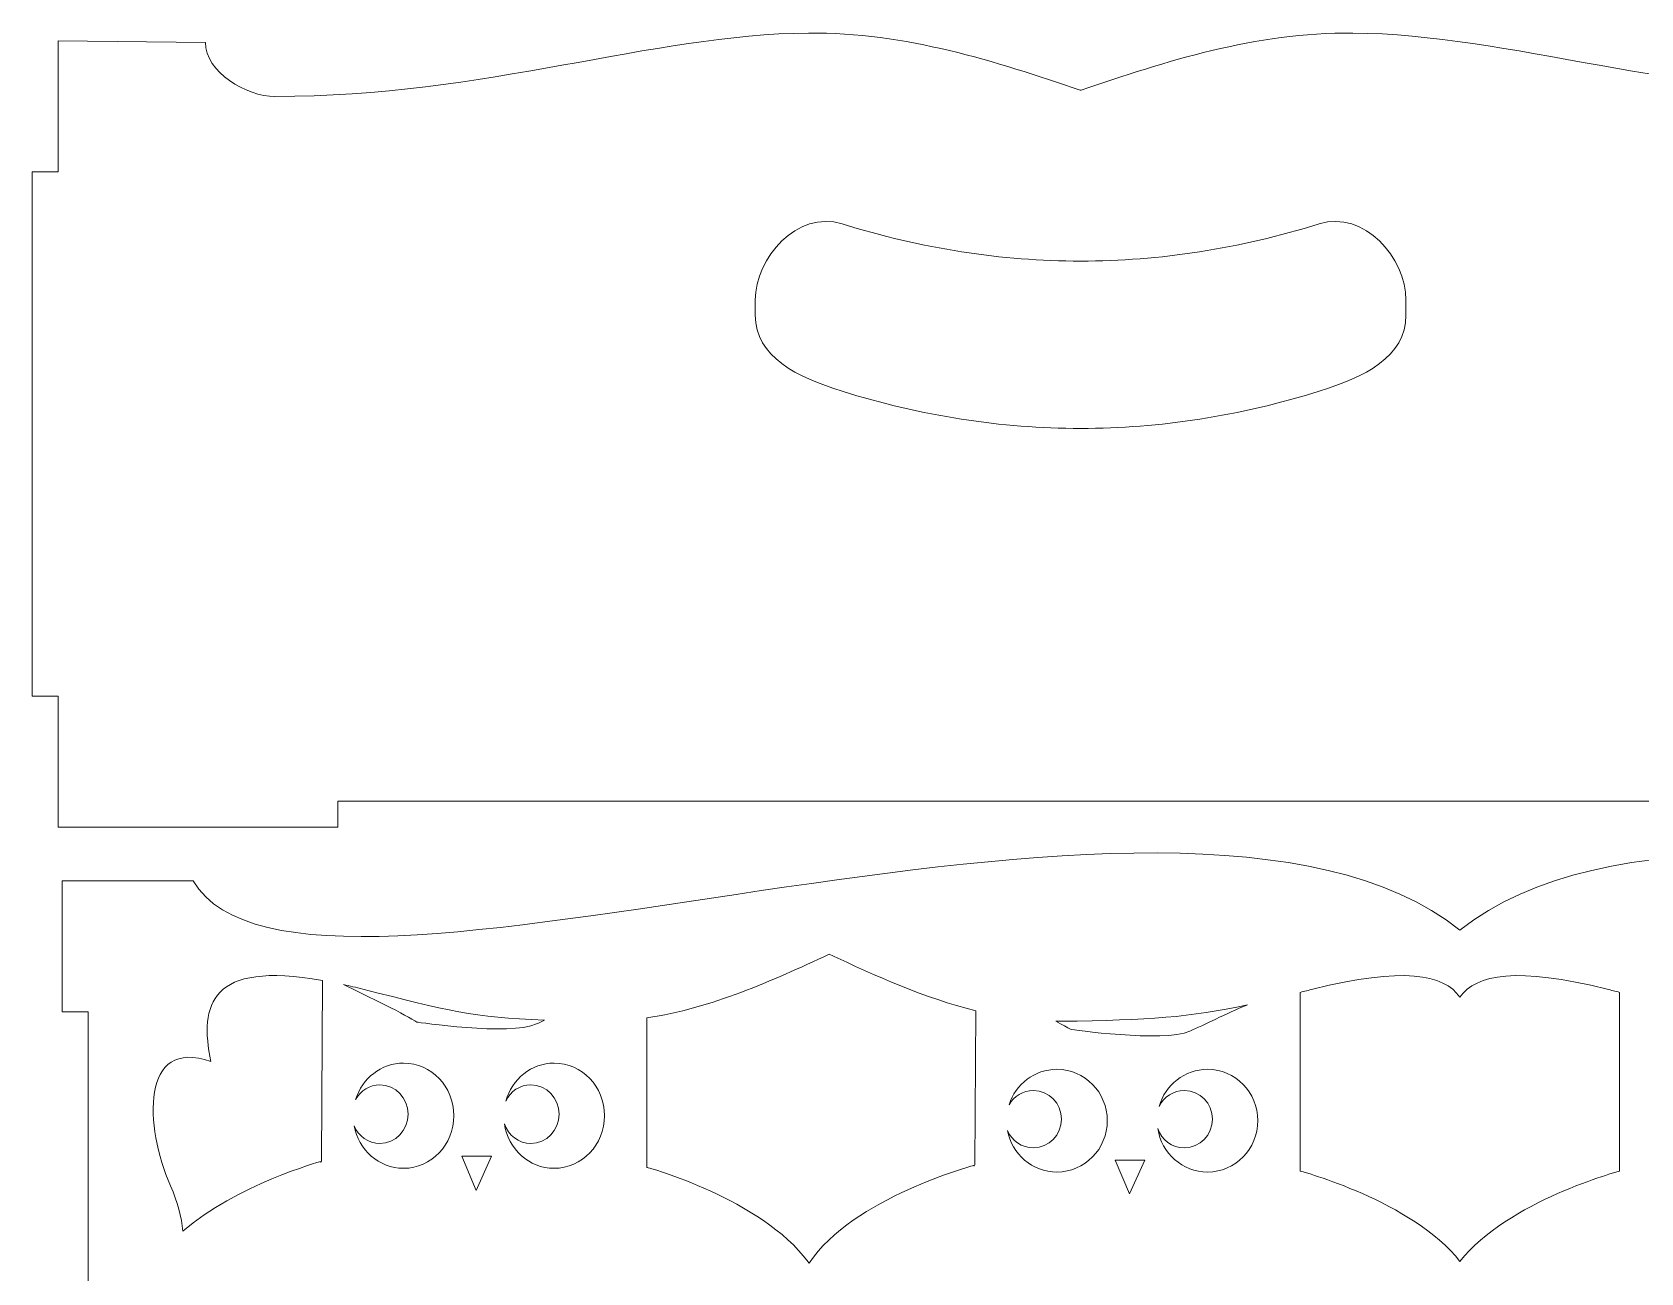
# Model space of a CAD drawing. Header units: millimetres. Extents: x -3306 to 3306, y -396 to 396.
# Drawn here: x -508.6 to -324.5, y 39.5 to 181.5 of the extents above; entities that cross this region are included whole.
import ezdxf

# ---------------------------------------------------------------- set-up
doc = ezdxf.new("R2010")
doc.units = ezdxf.units.MM
doc.header["$MEASUREMENT"] = 0
doc.layers.add('Camada 1', color=7, linetype='Continuous')

msp = doc.modelspace()

# ---------------------------------------------------------------- linework, layer by layer
at = {"layer": 'Camada 1', "color": 250, "lineweight": 20}
for points, knots in [([(-303.6015, 90.5334), (-303.6015, 90.5334), (-271.5792, 90.5334), (-271.5792, 90.5334), (-271.5792, 90.5334), (-271.5792, 90.5334), (-271.5792, 105.5334), (-271.5792, 105.5334), (-271.5792, 105.5334), (-271.5792, 105.5334), (-268.6015, 105.5334), (-268.6015, 105.5334), (-268.6015, 105.5334), (-268.6015, 105.5334), (-268.6015, 165.5334), (-268.6015, 165.5334), (-268.6015, 165.5334), (-268.6015, 165.5334), (-271.5792, 165.5334), (-271.5792, 165.5334), (-271.5792, 165.5334), (-271.5792, 165.5334), (-271.5792, 180.5335), (-271.5792, 180.5335), (-271.5792, 180.5335), (-271.5792, 180.5335), (-288.4245, 180.3568), (-288.4245, 180.3568), (-288.4245, 180.3568), (-288.4245, 176.9565), (-293.1175, 174.1746), (-296.393, 174.1746), (-296.393, 174.1746), (-320.5779, 174.1746), (-339.4456, 181.2713), (-357.4397, 181.4316), (-357.4397, 181.4316), (-368.6247, 181.5314), (-378.912, 178.1708), (-388.5519, 174.8926), (-388.5519, 174.8926), (-388.5684, 174.8982), (-388.5849, 174.9039), (-388.6015, 174.9095), (-388.6015, 174.9095), (-388.6181, 174.9039), (-388.6346, 174.8982), (-388.6511, 174.8926), (-388.6511, 174.8926), (-398.291, 178.1708), (-408.5783, 181.5314), (-419.7633, 181.4316), (-419.7633, 181.4316), (-437.7574, 181.2713), (-456.6251, 174.1746), (-480.81, 174.1746), (-480.81, 174.1746), (-484.0855, 174.1746), (-488.7785, 176.9565), (-488.7785, 180.3568), (-488.7785, 180.3568), (-488.7785, 180.3568), (-505.6238, 180.5335), (-505.6238, 180.5335), (-505.6238, 180.5335), (-505.6238, 180.5335), (-505.6238, 165.5334), (-505.6238, 165.5334), (-505.6238, 165.5334), (-505.6238, 165.5334), (-508.6015, 165.5334), (-508.6015, 165.5334), (-508.6015, 165.5334), (-508.6015, 165.5334), (-508.6015, 105.5334), (-508.6015, 105.5334), (-508.6015, 105.5334), (-508.6015, 105.5334), (-505.6238, 105.5334), (-505.6238, 105.5334), (-505.6238, 105.5334), (-505.6238, 105.5334), (-505.6238, 90.5334), (-505.6238, 90.5334), (-505.6238, 90.5334), (-505.6238, 90.5334), (-473.6014, 90.5334), (-473.6014, 90.5334), (-473.6014, 90.5334), (-473.6014, 90.5334), (-473.6014, 93.5334), (-473.6014, 93.5334), (-473.6014, 93.5334), (-473.6014, 93.5334), (-303.6015, 93.5334), (-303.6015, 93.5334), (-303.6015, 93.5334), (-303.6015, 93.5334), (-303.6015, 90.5334), (-303.6015, 90.5334)], [0, 0, 0, 0, 0.03846154, 0.03846154, 0.03846154, 0.03846154, 0.07692308, 0.07692308, 0.07692308, 0.07692308, 0.11538462, 0.11538462, 0.11538462, 0.11538462, 0.15384615, 0.15384615, 0.15384615, 0.15384615, 0.19230769, 0.19230769, 0.19230769, 0.19230769, 0.23076923, 0.23076923, 0.23076923, 0.23076923, 0.26923077, 0.26923077, 0.26923077, 0.26923077, 0.30769231, 0.30769231, 0.30769231, 0.30769231, 0.34615385, 0.34615385, 0.34615385, 0.34615385, 0.38461538, 0.38461538, 0.38461538, 0.38461538, 0.42307692, 0.42307692, 0.42307692, 0.42307692, 0.46153846, 0.46153846, 0.46153846, 0.46153846, 0.5, 0.5, 0.5, 0.5, 0.53846154, 0.53846154, 0.53846154, 0.53846154, 0.57692308, 0.57692308, 0.57692308, 0.57692308, 0.61538462, 0.61538462, 0.61538462, 0.61538462, 0.65384615, 0.65384615, 0.65384615, 0.65384615, 0.69230769, 0.69230769, 0.69230769, 0.69230769, 0.73076923, 0.73076923, 0.73076923, 0.73076923, 0.76923077, 0.76923077, 0.76923077, 0.76923077, 0.80769231, 0.80769231, 0.80769231, 0.80769231, 0.84615385, 0.84615385, 0.84615385, 0.84615385, 0.88461538, 0.88461538, 0.88461538, 0.88461538, 0.92307692, 0.92307692, 0.92307692, 0.92307692, 1, 1, 1, 1]), ([(-388.6015, 155.3299), (-379.5433, 155.3367), (-370.4417, 156.7503), (-361.2961, 159.5909), (-361.2961, 159.5909), (-356.1485, 161.1897), (-351.3669, 155.6734), (-351.3669, 150.8857), (-351.3669, 150.8857), (-351.3669, 150.8857), (-351.3669, 149.1445), (-351.3669, 149.1445), (-351.3669, 149.1445), (-351.3669, 144.3567), (-356.1485, 142.0383), (-361.2961, 140.4394), (-361.2961, 140.4394), (-370.3978, 137.6124), (-379.4997, 136.1852), (-388.6015, 136.1784), (-388.6015, 136.1784), (-397.7033, 136.1852), (-406.8052, 137.6124), (-415.9069, 140.4394), (-415.9069, 140.4394), (-421.0545, 142.0383), (-425.8361, 144.3567), (-425.8361, 149.1445), (-425.8361, 149.1445), (-425.8361, 149.1445), (-425.8361, 150.8857), (-425.8361, 150.8857), (-425.8361, 150.8857), (-425.8361, 155.6734), (-421.0545, 161.1897), (-415.9069, 159.5909), (-415.9069, 159.5909), (-406.7613, 156.7503), (-397.6597, 155.3367), (-388.6015, 155.3299)], [0, 0, 0, 0, 0.09090909, 0.09090909, 0.09090909, 0.09090909, 0.18181818, 0.18181818, 0.18181818, 0.18181818, 0.27272727, 0.27272727, 0.27272727, 0.27272727, 0.36363636, 0.36363636, 0.36363636, 0.36363636, 0.45454545, 0.45454545, 0.45454545, 0.45454545, 0.54545455, 0.54545455, 0.54545455, 0.54545455, 0.63636364, 0.63636364, 0.63636364, 0.63636364, 0.72727273, 0.72727273, 0.72727273, 0.72727273, 0.81818182, 0.81818182, 0.81818182, 0.81818182, 1, 1, 1, 1]), ([(-505.1855, 74.981), (-505.1855, 74.981), (-505.1855, 84.4002), (-505.1855, 84.4002), (-505.1855, 84.4002), (-505.1855, 84.4002), (-490.1855, 84.4001), (-490.1855, 84.4001), (-490.1855, 84.4001), (-477.4212, 62.9422), (-377.8583, 104.7497), (-345.1855, 78.7762), (-345.1855, 78.7762), (-312.5127, 104.7497), (-212.9498, 62.9422), (-200.1855, 84.4001), (-200.1855, 84.4001), (-200.1855, 84.4001), (-185.1855, 84.4002), (-185.1855, 84.4002), (-185.1855, 84.4002), (-185.1855, 84.4002), (-185.1855, 74.981), (-185.1855, 74.981), (-185.1855, 74.981), (-185.1855, 74.981), (-185.1855, 69.4002), (-185.1855, 69.4002), (-185.1855, 69.4002), (-185.1855, 69.4002), (-185.1855, 69.4001), (-185.1855, 69.4001), (-185.1855, 69.4001), (-185.1855, 69.4001), (-188.1855, 69.4001), (-188.1855, 69.4001), (-188.1855, 69.4001), (-188.1855, 69.4001), (-188.1855, 9.4002), (-188.1855, 9.4002), (-188.1855, 9.4002), (-188.1855, 9.4002), (-185.1855, 9.4002), (-185.1855, 9.4002), (-185.1855, 9.4002), (-185.1855, 9.4002), (-185.1855, -5.5998), (-185.1855, -5.5998), (-185.1855, -5.5998), (-185.1855, -5.5998), (-220.1855, -5.5998), (-220.1855, -5.5998), (-220.1855, -5.5998), (-220.1855, -5.5998), (-220.1855, -2.5998), (-220.1855, -2.5998), (-220.1855, -2.5998), (-220.1855, -2.5998), (-470.1854, -2.5998), (-470.1854, -2.5998), (-470.1854, -2.5998), (-470.1854, -2.5998), (-470.1854, -5.5998), (-470.1854, -5.5998), (-470.1854, -5.5998), (-470.1854, -5.5998), (-505.1855, -5.5998), (-505.1855, -5.5998), (-505.1855, -5.5998), (-505.1855, -5.5998), (-505.1855, 9.4002), (-505.1855, 9.4002), (-505.1855, 9.4002), (-505.1855, 9.4002), (-502.1855, 9.4002), (-502.1855, 9.4002), (-502.1855, 9.4002), (-502.1855, 9.4002), (-502.1855, 69.4001), (-502.1855, 69.4001), (-502.1855, 69.4001), (-502.1855, 69.4001), (-505.1855, 69.4001), (-505.1855, 69.4001), (-505.1855, 69.4001), (-505.1855, 69.4001), (-505.1855, 69.4002), (-505.1855, 69.4002), (-505.1855, 69.4002), (-505.1855, 69.4002), (-505.1855, 74.981), (-505.1855, 74.981)], [0, 0, 0, 0, 0.04166667, 0.04166667, 0.04166667, 0.04166667, 0.08333333, 0.08333333, 0.08333333, 0.08333333, 0.125, 0.125, 0.125, 0.125, 0.16666667, 0.16666667, 0.16666667, 0.16666667, 0.20833333, 0.20833333, 0.20833333, 0.20833333, 0.25, 0.25, 0.25, 0.25, 0.29166667, 0.29166667, 0.29166667, 0.29166667, 0.33333333, 0.33333333, 0.33333333, 0.33333333, 0.375, 0.375, 0.375, 0.375, 0.41666667, 0.41666667, 0.41666667, 0.41666667, 0.45833333, 0.45833333, 0.45833333, 0.45833333, 0.5, 0.5, 0.5, 0.5, 0.54166667, 0.54166667, 0.54166667, 0.54166667, 0.58333333, 0.58333333, 0.58333333, 0.58333333, 0.625, 0.625, 0.625, 0.625, 0.66666667, 0.66666667, 0.66666667, 0.66666667, 0.70833333, 0.70833333, 0.70833333, 0.70833333, 0.75, 0.75, 0.75, 0.75, 0.79166667, 0.79166667, 0.79166667, 0.79166667, 0.83333333, 0.83333333, 0.83333333, 0.83333333, 0.875, 0.875, 0.875, 0.875, 0.91666667, 0.91666667, 0.91666667, 0.91666667, 1, 1, 1, 1]), ([(-419.6839, 40.6644), (-414.6953, 48.1158), (-400.8083, 51.8369), (-400.8083, 51.8369), (-400.8083, 51.8369), (-400.8083, 51.8369), (-400.7934, 51.7437), (-400.7934, 51.7437), (-400.7934, 51.7437), (-400.7934, 51.7437), (-400.6969, 51.916), (-400.6969, 51.916), (-400.6969, 51.916), (-400.6969, 51.916), (-400.6103, 69.5354), (-400.6103, 69.5354), (-400.6103, 69.5354), (-406.4742, 70.9817), (-412.0445, 73.5251), (-417.3806, 76.0133), (-417.3806, 76.0133), (-423.9421, 72.9537), (-430.8576, 69.8103), (-438.2376, 68.7264), (-438.2376, 68.7264), (-438.2376, 68.7264), (-438.2376, 51.6202), (-438.2376, 51.6202), (-438.2376, 51.6202), (-438.2376, 51.6202), (-425.1062, 48.0148), (-419.7953, 40.7961), (-419.7953, 40.7961), (-419.7572, 40.7523), (-419.7201, 40.7085), (-419.6839, 40.6644)], [0, 0, 0, 0, 0.1, 0.1, 0.1, 0.1, 0.2, 0.2, 0.2, 0.2, 0.3, 0.3, 0.3, 0.3, 0.4, 0.4, 0.4, 0.4, 0.5, 0.5, 0.5, 0.5, 0.6, 0.6, 0.6, 0.6, 0.7, 0.7, 0.7, 0.7, 0.8, 0.8, 0.8, 0.8, 1, 1, 1, 1]), ([(-491.3504, 44.3176), (-485.2498, 49.6274), (-475.5887, 52.2802), (-475.5887, 52.2802), (-475.5887, 52.2802), (-475.5887, 52.2802), (-475.5738, 52.1847), (-475.5738, 52.1847), (-475.5738, 52.1847), (-475.5738, 52.1847), (-475.4773, 52.3612), (-475.4773, 52.3612), (-475.4773, 52.3612), (-475.4773, 52.3612), (-475.3782, 73.0096), (-475.3782, 73.0096), (-475.3782, 73.0096), (-488.2726, 75.2727), (-489.4669, 70.2594), (-488.1611, 63.7424), (-488.1611, 63.7424), (-496.2135, 66.532), (-495.7581, 56.3223), (-492.7526, 49.4854), (-492.7526, 49.4854), (-491.9623, 47.6876), (-491.4879, 45.8937), (-491.3504, 44.3176)], [0, 0, 0, 0, 0.125, 0.125, 0.125, 0.125, 0.25, 0.25, 0.25, 0.25, 0.375, 0.375, 0.375, 0.375, 0.5, 0.5, 0.5, 0.5, 0.625, 0.625, 0.625, 0.625, 0.75, 0.75, 0.75, 0.75, 1, 1, 1, 1]), ([(-326.9138, 71.6448), (-326.9138, 71.6448), (-326.9138, 51.1926), (-326.9138, 51.1926), (-326.9138, 51.1926), (-326.9138, 51.1926), (-339.7704, 47.7457), (-345.1855, 40.8458), (-345.1855, 40.8458), (-350.6006, 47.7458), (-363.4573, 51.1926), (-363.4573, 51.1926), (-363.4573, 51.1926), (-363.4573, 51.1926), (-363.4573, 71.6448), (-363.4573, 71.6448), (-363.4573, 71.6448), (-362.9895, 71.7612), (-362.5094, 71.8814), (-362.0136, 72.0062), (-362.0136, 72.0062), (-351.7614, 74.5876), (-347.0314, 73.7322), (-345.1855, 71.0953), (-345.1855, 71.0953), (-343.3396, 73.7322), (-338.6096, 74.5876), (-328.3574, 72.0062), (-328.3574, 72.0062), (-327.8616, 71.8814), (-327.3816, 71.7611), (-326.9138, 71.6448)], [0, 0, 0, 0, 0.11111111, 0.11111111, 0.11111111, 0.11111111, 0.22222222, 0.22222222, 0.22222222, 0.22222222, 0.33333333, 0.33333333, 0.33333333, 0.33333333, 0.44444444, 0.44444444, 0.44444444, 0.44444444, 0.55555556, 0.55555556, 0.55555556, 0.55555556, 0.66666667, 0.66666667, 0.66666667, 0.66666667, 0.77777778, 0.77777778, 0.77777778, 0.77777778, 1, 1, 1, 1]), ([(-472.9853, 72.5352), (-470.1674, 71.1874), (-465.7195, 69.0217), (-464.5599, 68.2367), (-464.5599, 68.2367), (-464.5599, 68.2367), (-453.9496, 66.6369), (-450.8894, 68.0223), (-450.8894, 68.0223), (-450.6005, 68.1531), (-450.2841, 68.3009), (-449.9455, 68.4618), (-449.9455, 68.4618), (-458.2308, 68.7526), (-460.9417, 69.5383), (-470.7434, 72.0062), (-470.7434, 72.0062), (-471.5226, 72.2024), (-472.2692, 72.3783), (-472.9853, 72.5352)], [0, 0, 0, 0, 0.16666667, 0.16666667, 0.16666667, 0.16666667, 0.33333333, 0.33333333, 0.33333333, 0.33333333, 0.5, 0.5, 0.5, 0.5, 0.66666667, 0.66666667, 0.66666667, 0.66666667, 1, 1, 1, 1]), ([(-391.4288, 68.3322), (-390.692, 67.9513), (-390.1056, 67.6291), (-389.7795, 67.4136), (-389.7795, 67.4136), (-389.7795, 67.4136), (-379.1692, 65.8518), (-376.109, 67.2043), (-376.109, 67.2043), (-374.4867, 67.9211), (-372.0046, 69.1637), (-369.5132, 70.2199), (-369.5132, 70.2199), (-376.183, 68.7871), (-380.6715, 68.4577), (-390.8425, 68.3336), (-390.8425, 68.3336), (-391.0383, 68.3312), (-391.2337, 68.3311), (-391.4288, 68.3322)], [0, 0, 0, 0, 0.16666667, 0.16666667, 0.16666667, 0.16666667, 0.33333333, 0.33333333, 0.33333333, 0.33333333, 0.5, 0.5, 0.5, 0.5, 0.66666667, 0.66666667, 0.66666667, 0.66666667, 1, 1, 1, 1]), ([(-466.0974, 51.5074), (-462.9144, 51.5074), (-460.3335, 54.204), (-460.3335, 57.5268), (-460.3335, 57.5268), (-460.3335, 60.852), (-462.9144, 63.5456), (-466.0974, 63.5456), (-466.0974, 63.5456), (-468.6555, 63.5456), (-470.8243, 61.8062), (-471.578, 59.3977), (-471.578, 59.3977), (-471.0194, 60.3963), (-469.9823, 61.0673), (-468.7947, 61.0673), (-468.7947, 61.0673), (-467.0158, 61.0673), (-465.5737, 59.5616), (-465.5737, 57.7043), (-465.5737, 57.7043), (-465.5737, 55.8471), (-467.0158, 54.3413), (-468.7947, 54.3413), (-468.7947, 54.3413), (-470.1249, 54.3413), (-471.2667, 55.1832), (-471.7582, 56.3842), (-471.7582, 56.3842), (-471.2466, 53.6072), (-468.9067, 51.5074), (-466.0974, 51.5074)], [0, 0, 0, 0, 0.11111111, 0.11111111, 0.11111111, 0.11111111, 0.22222222, 0.22222222, 0.22222222, 0.22222222, 0.33333333, 0.33333333, 0.33333333, 0.33333333, 0.44444444, 0.44444444, 0.44444444, 0.44444444, 0.55555556, 0.55555556, 0.55555556, 0.55555556, 0.66666667, 0.66666667, 0.66666667, 0.66666667, 0.77777778, 0.77777778, 0.77777778, 0.77777778, 1, 1, 1, 1]), ([(-448.8561, 51.5074), (-445.6731, 51.5074), (-443.0917, 54.204), (-443.0917, 57.5268), (-443.0917, 57.5268), (-443.0917, 60.852), (-445.6731, 63.5456), (-448.8561, 63.5456), (-448.8561, 63.5456), (-451.4819, 63.5456), (-453.6973, 61.7131), (-454.3931, 59.2052), (-454.3931, 59.2052), (-453.8649, 60.309), (-452.7723, 61.0673), (-451.5101, 61.0673), (-451.5101, 61.0673), (-449.7312, 61.0673), (-448.289, 59.5616), (-448.289, 57.7043), (-448.289, 57.7043), (-448.289, 55.8471), (-449.7312, 54.3413), (-451.5101, 54.3413), (-451.5101, 54.3413), (-452.9167, 54.3413), (-454.1124, 55.2827), (-454.5515, 56.5948), (-454.5515, 56.5948), (-454.1223, 53.7139), (-451.7359, 51.5074), (-448.8561, 51.5074)], [0, 0, 0, 0, 0.11111111, 0.11111111, 0.11111111, 0.11111111, 0.22222222, 0.22222222, 0.22222222, 0.22222222, 0.33333333, 0.33333333, 0.33333333, 0.33333333, 0.44444444, 0.44444444, 0.44444444, 0.44444444, 0.55555556, 0.55555556, 0.55555556, 0.55555556, 0.66666667, 0.66666667, 0.66666667, 0.66666667, 0.77777778, 0.77777778, 0.77777778, 0.77777778, 1, 1, 1, 1]), ([(-391.317, 51.0825), (-388.134, 51.0825), (-385.5531, 53.7149), (-385.5531, 56.9586), (-385.5531, 56.9586), (-385.5531, 60.2047), (-388.134, 62.8341), (-391.317, 62.8341), (-391.317, 62.8341), (-393.8752, 62.8341), (-396.0439, 61.1362), (-396.7976, 58.785), (-396.7976, 58.785), (-396.239, 59.7598), (-395.2019, 60.4149), (-394.0143, 60.4149), (-394.0143, 60.4149), (-392.2354, 60.4149), (-390.7933, 58.945), (-390.7933, 57.1319), (-390.7933, 57.1319), (-390.7933, 55.3189), (-392.2354, 53.849), (-394.0143, 53.849), (-394.0143, 53.849), (-395.3445, 53.849), (-396.4863, 54.6708), (-396.9778, 55.8432), (-396.9778, 55.8432), (-396.4662, 53.1323), (-394.1263, 51.0825), (-391.317, 51.0825)], [0, 0, 0, 0, 0.11111111, 0.11111111, 0.11111111, 0.11111111, 0.22222222, 0.22222222, 0.22222222, 0.22222222, 0.33333333, 0.33333333, 0.33333333, 0.33333333, 0.44444444, 0.44444444, 0.44444444, 0.44444444, 0.55555556, 0.55555556, 0.55555556, 0.55555556, 0.66666667, 0.66666667, 0.66666667, 0.66666667, 0.77777778, 0.77777778, 0.77777778, 0.77777778, 1, 1, 1, 1]), ([(-374.0757, 51.0825), (-370.8927, 51.0825), (-368.3113, 53.7149), (-368.3113, 56.9586), (-368.3113, 56.9586), (-368.3113, 60.2047), (-370.8927, 62.8341), (-374.0757, 62.8341), (-374.0757, 62.8341), (-376.7015, 62.8341), (-378.917, 61.0452), (-379.6127, 58.5971), (-379.6127, 58.5971), (-379.0846, 59.6746), (-377.992, 60.4149), (-376.7297, 60.4149), (-376.7297, 60.4149), (-374.9508, 60.4149), (-373.5086, 58.945), (-373.5086, 57.1319), (-373.5086, 57.1319), (-373.5086, 55.3189), (-374.9508, 53.849), (-376.7297, 53.849), (-376.7297, 53.849), (-378.1363, 53.849), (-379.332, 54.7679), (-379.7711, 56.0488), (-379.7711, 56.0488), (-379.342, 53.2365), (-376.9555, 51.0825), (-374.0757, 51.0825)], [0, 0, 0, 0, 0.11111111, 0.11111111, 0.11111111, 0.11111111, 0.22222222, 0.22222222, 0.22222222, 0.22222222, 0.33333333, 0.33333333, 0.33333333, 0.33333333, 0.44444444, 0.44444444, 0.44444444, 0.44444444, 0.55555556, 0.55555556, 0.55555556, 0.55555556, 0.66666667, 0.66666667, 0.66666667, 0.66666667, 0.77777778, 0.77777778, 0.77777778, 0.77777778, 1, 1, 1, 1]), ([(-457.7838, 48.9561), (-457.7838, 48.9561), (-456.0482, 52.8932), (-456.0482, 52.8932), (-456.0482, 52.8932), (-456.0482, 52.8932), (-459.415, 52.8932), (-459.415, 52.8932), (-459.415, 52.8932), (-459.415, 52.8932), (-457.7838, 48.9561), (-457.7838, 48.9561)], [0, 0, 0, 0, 0.25, 0.25, 0.25, 0.25, 0.5, 0.5, 0.5, 0.5, 1, 1, 1, 1]), ([(-383.0034, 48.592), (-383.0034, 48.592), (-381.2678, 52.4354), (-381.2678, 52.4354), (-381.2678, 52.4354), (-381.2678, 52.4354), (-384.6346, 52.4354), (-384.6346, 52.4354), (-384.6346, 52.4354), (-384.6346, 52.4354), (-383.0034, 48.592), (-383.0034, 48.592)], [0, 0, 0, 0, 0.25, 0.25, 0.25, 0.25, 0.5, 0.5, 0.5, 0.5, 1, 1, 1, 1])]:
    msp.add_open_spline(points, degree=3, knots=knots, dxfattribs=at)

doc.saveas('drawing.dxf')
